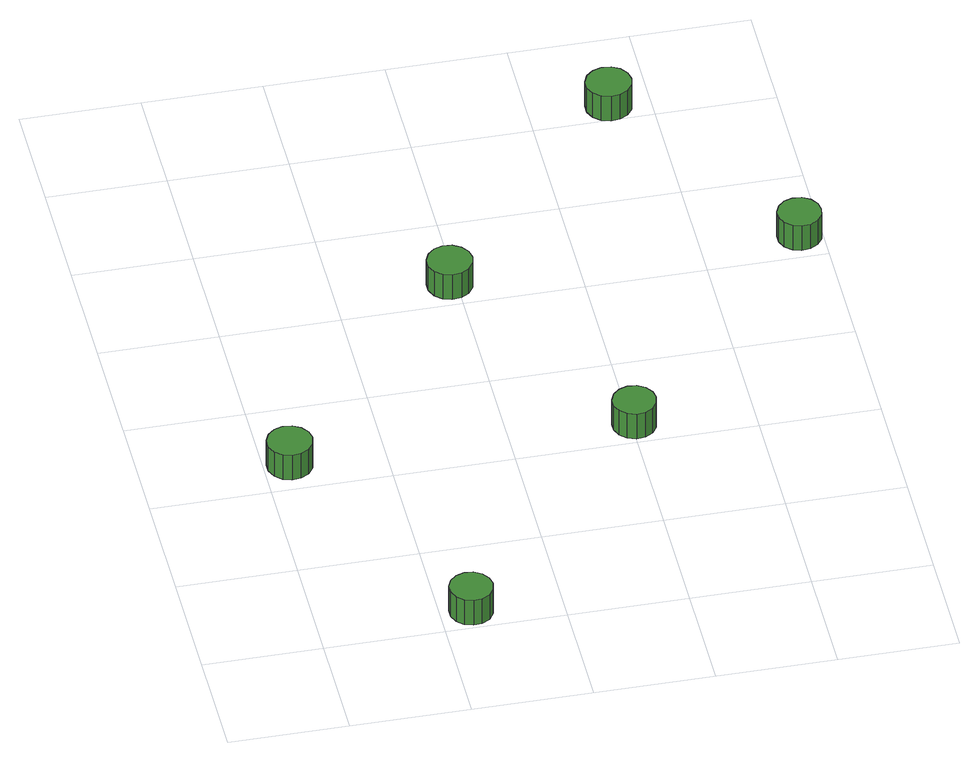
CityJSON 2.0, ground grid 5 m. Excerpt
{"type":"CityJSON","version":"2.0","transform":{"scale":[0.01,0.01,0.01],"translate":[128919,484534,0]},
"CityObjects":{
"tree1":{"type":"SolitaryVegetationObject","attributes":{"function":"something"},"geometry":[{"type":"MultiSurface","lod":"1","boundaries":[[[0,1,2,3,4,5,6,7,8,9,10,11,12,13,14]],[[15,16,17,18,19,20,21,22,23,24,25,26,27,28,29]],[[0,29,28,1]],[[1,28,27,2]],[[2,27,26,3]],[[3,26,25,4]],[[4,25,24,5]],[[5,24,23,6]],[[6,23,22,7]],[[7,22,21,8]],[[8,21,20,9]],[[9,20,19,10]],[[10,19,18,11]],[[11,18,17,12]],[[12,17,16,13]],[[13,16,15,14]],[[14,15,29,0]]]}]},
"tree2":{"type":"SolitaryVegetationObject","attributes":{"function":"something"},"geometry":[{"type":"MultiSurface","lod":"1","boundaries":[[[30,31,32,33,34,35,36,37,38,39,40,41,42,43,44]],[[45,46,47,48,49,50,51,52,53,54,55,56,57,58,59]],[[30,59,58,31]],[[31,58,57,32]],[[32,57,56,33]],[[33,56,55,34]],[[34,55,54,35]],[[35,54,53,36]],[[36,53,52,37]],[[37,52,51,38]],[[38,51,50,39]],[[39,50,49,40]],[[40,49,48,41]],[[41,48,47,42]],[[42,47,46,43]],[[43,46,45,44]],[[44,45,59,30]]]}]},
"tree3":{"type":"SolitaryVegetationObject","attributes":{"function":"something"},"geometry":[{"type":"MultiSurface","lod":"1","boundaries":[[[60,61,62,63,64,65,66,67,68,69,70,71,72,73,74]],[[75,76,77,78,79,80,81,82,83,84,85,86,87,88,89]],[[60,89,88,61]],[[61,88,87,62]],[[62,87,86,63]],[[63,86,85,64]],[[64,85,84,65]],[[65,84,83,66]],[[66,83,82,67]],[[67,82,81,68]],[[68,81,80,69]],[[69,80,79,70]],[[70,79,78,71]],[[71,78,77,72]],[[72,77,76,73]],[[73,76,75,74]],[[74,75,89,60]]]}]},
"tree4":{"type":"SolitaryVegetationObject","attributes":{"function":"something"},"geometry":[{"type":"MultiSurface","lod":"1","boundaries":[[[90,91,92,93,94,95,96,97,98,99,100,101,102,103,104]],[[105,106,107,108,109,110,111,112,113,114,115,116,117,118,119]],[[90,119,118,91]],[[91,118,117,92]],[[92,117,116,93]],[[93,116,115,94]],[[94,115,114,95]],[[95,114,113,96]],[[96,113,112,97]],[[97,112,111,98]],[[98,111,110,99]],[[99,110,109,100]],[[100,109,108,101]],[[101,108,107,102]],[[102,107,106,103]],[[103,106,105,104]],[[104,105,119,90]]]}]},
"tree5":{"type":"SolitaryVegetationObject","attributes":{"function":"something"},"geometry":[{"type":"MultiSurface","lod":"1","boundaries":[[[120,121,122,123,124,125,126,127,128,129,130,131,132,133,134]],[[135,136,137,138,139,140,141,142,143,144,145,146,147,148,149]],[[120,149,148,121]],[[121,148,147,122]],[[122,147,146,123]],[[123,146,145,124]],[[124,145,144,125]],[[125,144,143,126]],[[126,143,142,127]],[[127,142,141,128]],[[128,141,140,129]],[[129,140,139,130]],[[130,139,138,131]],[[131,138,137,132]],[[132,137,136,133]],[[133,136,135,134]],[[134,135,149,120]]]}]},
"tree6":{"type":"SolitaryVegetationObject","attributes":{"function":"something"},"geometry":[{"type":"MultiSurface","lod":"1","boundaries":[[[150,151,152,153,154,155,156,157,158,159,160,161,162,163,164]],[[165,166,167,168,169,170,171,172,173,174,175,176,177,178,179]],[[150,179,178,151]],[[151,178,177,152]],[[152,177,176,153]],[[153,176,175,154]],[[154,175,174,155]],[[155,174,173,156]],[[156,173,172,157]],[[157,172,171,158]],[[158,171,170,159]],[[159,170,169,160]],[[160,169,168,161]],[[161,168,167,162]],[[162,167,166,163]],[[163,166,165,164]],[[164,165,179,150]]]}]}
},
"vertices":[
[202,1151,174],[193,1190,174],[170,1221,174],[136,1241,174],[97,1245,174],[60,1233,174],[31,1207,174],[15,1171,174],[15,1132,174],[31,1096,174],[60,1070,174],[97,1057,174],[136,1062,174],[170,1081,174],[193,1113,174],[193,1113,47],[170,1081,47],[136,1062,47],[97,1057,47],[60,1070,47],[31,1096,47],[15,1132,47],[15,1171,47],[31,1207,47],[60,1233,47],[97,1245,47],[136,1241,47],[170,1221,47],[193,1190,47],[202,1151,47],
[717,103,176],[709,140,176],[687,170,176],[654,189,176],[617,193,176],[581,181,176],[553,156,176],[538,122,176],[538,84,176],[553,49,176],[581,24,176],[617,13,176],[654,16,176],[687,35,176],[709,66,176],[709,66,49],[687,35,49],[654,16,49],[617,13,49],[581,24,49],[553,49,49],[538,84,49],[538,122,49],[553,156,49],[581,181,49],[617,193,49],[654,189,49],[687,170,49],[709,140,49],[717,103,49],
[1065,2126,174],[1057,2164,174],[1034,2196,174],[1000,2216,174],[961,2220,174],[924,2208,174],[895,2181,174],[879,2146,174],[879,2106,174],[895,2070,174],[924,2044,174],[961,2032,174],[1000,2036,174],[1034,2056,174],[1057,2088,174],[1057,2088,47],[1034,2056,47],[1000,2036,47],[961,2032,47],[924,2044,47],[895,2070,47],[879,2106,47],[879,2146,47],[895,2181,47],[924,2208,47],[961,2220,47],[1000,2216,47],[1034,2196,47],[1057,2164,47],[1065,2126,47],
[1601,1111,176],[1593,1147,176],[1571,1178,176],[1539,1197,176],[1501,1201,176],[1465,1189,176],[1437,1164,176],[1422,1129,176],[1422,1092,176],[1437,1057,176],[1465,1032,176],[1501,1020,176],[1539,1024,176],[1571,1043,176],[1593,1074,176],[1593,1074,49],[1571,1043,49],[1539,1024,49],[1501,1020,49],[1465,1032,49],[1437,1057,49],[1422,1092,49],[1422,1129,49],[1437,1164,49],[1465,1189,49],[1501,1201,49],[1539,1197,49],[1571,1178,49],[1593,1147,49],[1601,1111,49],
[1922,3089,173],[1914,3128,173],[1891,3160,173],[1857,3179,173],[1818,3183,173],[1781,3171,173],[1751,3145,173],[1735,3109,173],[1735,3070,173],[1751,3034,173],[1781,3008,173],[1818,2996,173],[1857,3000,173],[1891,3019,173],[1914,3051,173],[1914,3051,46],[1891,3019,46],[1857,3000,46],[1818,2996,46],[1781,3008,46],[1751,3034,46],[1735,3070,46],[1735,3109,46],[1751,3145,46],[1781,3171,46],[1818,3183,46],[1857,3179,46],[1891,3160,46],[1914,3128,46],[1922,3089,46],
[2492,2118,184],[2485,2155,184],[2462,2186,184],[2430,2205,184],[2392,2208,184],[2357,2197,184],[2329,2172,184],[2313,2137,184],[2313,2100,184],[2329,2065,184],[2357,2040,184],[2392,2028,184],[2430,2032,184],[2462,2051,184],[2485,2081,184],[2485,2081,57],[2462,2051,57],[2430,2032,57],[2392,2028,57],[2357,2040,57],[2329,2065,57],[2313,2100,57],[2313,2137,57],[2329,2172,57],[2357,2197,57],[2392,2208,57],[2430,2205,57],[2462,2186,57],[2485,2155,57],[2492,2118,57]
]}
